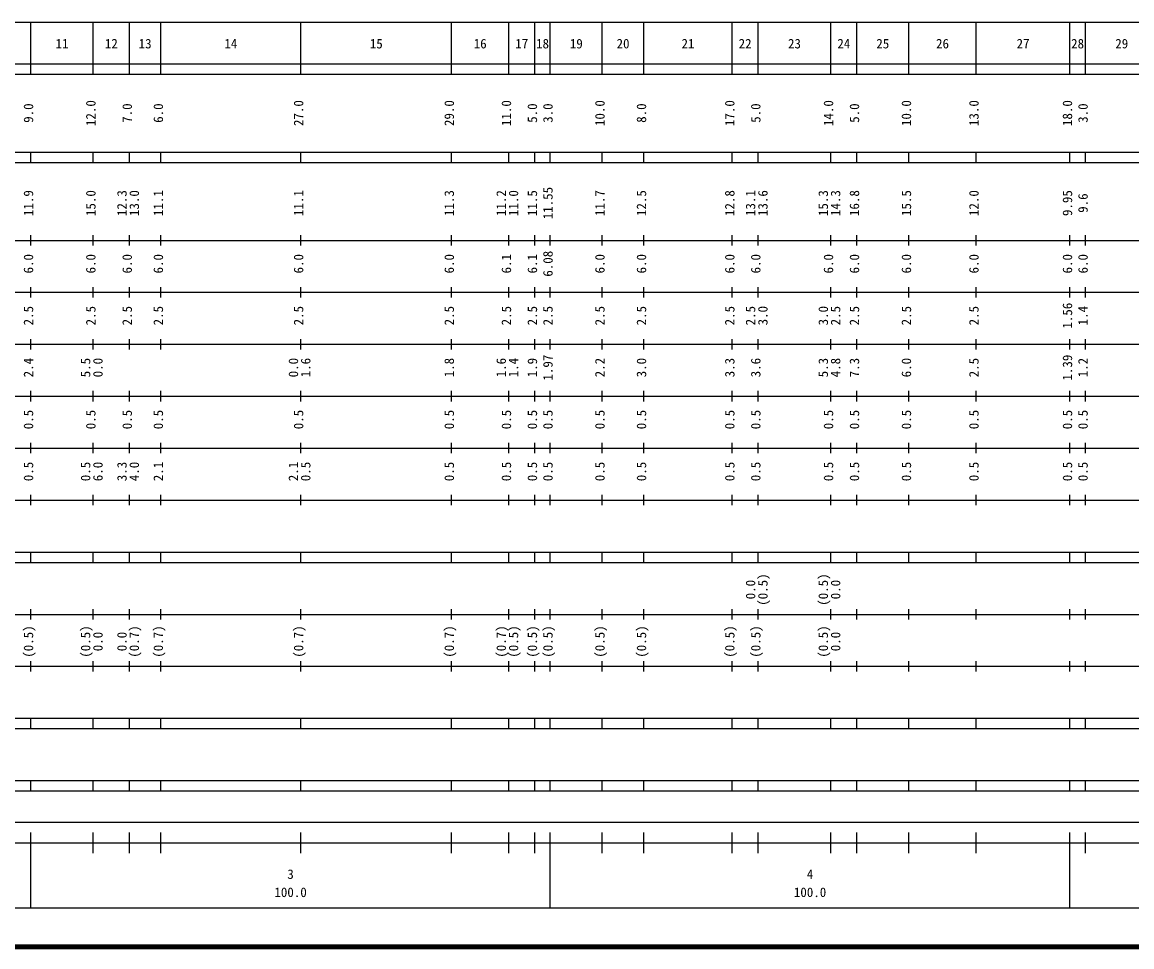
# Model space of a CAD drawing. Units: millimetres on the paper, enlarged 1000 times. Extents: x 40000 to 680000, y 20000 to 380000.
# Drawn here: x 266336 to 479936, y 20000 to 198000 of the extents above; entities that cross this region are included whole.
import ezdxf
from ezdxf.enums import TextEntityAlignment as Align

# ---------------------------------------------------------------- set-up
doc = ezdxf.new("R2010")
doc.units = ezdxf.units.MM
doc.header["$LTSCALE"] = 1000
doc.layers.add('M-TTL', color=2, linetype='Continuous', lineweight=140)
doc.layers.add('M-TTL-BAND', color=7, linetype='Continuous', lineweight=25)
doc.styles.add('ＭＳ ゴシック', font='')
doc.styles.get('ＭＳ ゴシック').set_extended_font_data('MS Gothic')

msp = doc.modelspace()

# ---------------------------------------------------------------- linework, layer by layer
at = {"layer": 'M-TTL'}
msp.add_line((40000, 20000), (680000, 20000), dxfattribs=at)
at = {"layer": 'M-TTL-BAND'}
for p, q in [((68000, 198000), (579000, 198000)), ((268000, 188000), (268000, 198000)), ((280000, 188000), (280000, 198000)), ((287000, 188000), (287000, 198000)), ((293000, 188000), (293000, 198000)), ((320000, 188000), (320000, 198000)), ((349000, 188000), (349000, 198000)), ((360000, 188000), (360000, 198000)), ((365000, 188000), (365000, 198000)), ((368000, 188000), (368000, 198000)), ((378000, 188000), (378000, 198000)), ((386000, 188000), (386000, 198000)), ((403000, 188000), (403000, 198000)), ((408000, 188000), (408000, 198000)), ((422000, 188000), (422000, 198000)), ((427000, 188000), (427000, 198000)), ((437000, 188000), (437000, 198000)), ((450000, 188000), (450000, 198000)), ((468000, 188000), (468000, 198000)), ((471000, 188000), (471000, 198000)), ((40000, 190000), (579000, 190000)), ((40000, 188000), (579000, 188000)), ((40000, 173000), (579000, 173000)), ((40000, 171000), (579000, 171000)), ((268000, 171000), (268000, 173000)), ((280000, 171000), (280000, 173000)), ((287000, 171000), (287000, 173000)), ((293000, 171000), (293000, 173000)), ((320000, 171000), (320000, 173000)), ((349000, 171000), (349000, 173000)), ((360000, 171000), (360000, 173000)), ((365000, 171000), (365000, 173000)), ((368000, 171000), (368000, 173000)), ((378000, 171000), (378000, 173000)), ((386000, 171000), (386000, 173000)), ((403000, 171000), (403000, 173000)), ((408000, 171000), (408000, 173000)), ((422000, 171000), (422000, 173000)), ((427000, 171000), (427000, 173000)), ((437000, 171000), (437000, 173000)), ((450000, 171000), (450000, 173000)), ((468000, 171000), (468000, 173000)), ((471000, 171000), (471000, 173000)), ((40000, 156000), (579000, 156000)), ((268000, 155000), (268000, 157000)), ((280000, 155000), (280000, 157000)), ((287000, 155000), (287000, 157000)), ((293000, 155000), (293000, 157000)), ((320000, 155000), (320000, 157000)), ((349000, 155000), (349000, 157000)), ((360000, 155000), (360000, 157000)), ((365000, 155000), (365000, 157000)), ((368000, 155000), (368000, 157000)), ((378000, 155000), (378000, 157000)), ((386000, 155000), (386000, 157000)), ((403000, 155000), (403000, 157000)), ((408000, 155000), (408000, 157000)), ((422000, 155000), (422000, 157000)), ((427000, 155000), (427000, 157000)), ((437000, 155000), (437000, 157000)), ((450000, 155000), (450000, 157000)), ((468000, 155000), (468000, 157000)), ((471000, 155000), (471000, 157000)), ((46000, 146000), (579000, 146000)), ((268000, 145000), (268000, 147000)), ((280000, 145000), (280000, 147000)), ((287000, 145000), (287000, 147000)), ((293000, 145000), (293000, 147000)), ((320000, 145000), (320000, 147000)), ((349000, 145000), (349000, 147000)), ((360000, 145000), (360000, 147000)), ((365000, 145000), (365000, 147000)), ((368000, 145000), (368000, 147000)), ((378000, 145000), (378000, 147000)), ((386000, 145000), (386000, 147000)), ((403000, 145000), (403000, 147000)), ((408000, 145000), (408000, 147000)), ((422000, 145000), (422000, 147000)), ((427000, 145000), (427000, 147000)), ((437000, 145000), (437000, 147000)), ((450000, 145000), (450000, 147000)), ((468000, 145000), (468000, 147000)), ((471000, 145000), (471000, 147000)), ((268000, 135000), (268000, 137000)), ((280000, 135000), (280000, 137000)), ((287000, 135000), (287000, 137000)), ((293000, 135000), (293000, 137000)), ((320000, 135000), (320000, 137000)), ((349000, 135000), (349000, 137000)), ((360000, 135000), (360000, 137000)), ((365000, 135000), (365000, 137000)), ((368000, 135000), (368000, 137000)), ((378000, 135000), (378000, 137000)), ((386000, 135000), (386000, 137000)), ((403000, 135000), (403000, 137000)), ((408000, 135000), (408000, 137000)), ((422000, 135000), (422000, 137000)), ((427000, 135000), (427000, 137000)), ((437000, 135000), (437000, 137000)), ((450000, 135000), (450000, 137000)), ((468000, 135000), (468000, 137000)), ((471000, 135000), (471000, 137000)), ((52000, 136000), (579000, 136000)), ((268000, 125000), (268000, 127000)), ((280000, 125000), (280000, 127000)), ((287000, 125000), (287000, 127000)), ((293000, 125000), (293000, 127000)), ((320000, 125000), (320000, 127000)), ((349000, 125000), (349000, 127000)), ((360000, 125000), (360000, 127000)), ((365000, 125000), (365000, 127000)), ((368000, 125000), (368000, 127000)), ((378000, 125000), (378000, 127000)), ((386000, 125000), (386000, 127000)), ((403000, 125000), (403000, 127000)), ((408000, 125000), (408000, 127000)), ((422000, 125000), (422000, 127000)), ((427000, 125000), (427000, 127000)), ((437000, 125000), (437000, 127000)), ((450000, 125000), (450000, 127000)), ((468000, 125000), (468000, 127000)), ((471000, 125000), (471000, 127000)), ((46000, 126000), (579000, 126000)), ((52000, 116000), (579000, 116000)), ((268000, 115000), (268000, 117000)), ((280000, 115000), (280000, 117000)), ((287000, 115000), (287000, 117000)), ((293000, 115000), (293000, 117000)), ((320000, 115000), (320000, 117000)), ((349000, 115000), (349000, 117000)), ((360000, 115000), (360000, 117000)), ((365000, 115000), (365000, 117000)), ((368000, 115000), (368000, 117000)), ((378000, 115000), (378000, 117000)), ((386000, 115000), (386000, 117000)), ((403000, 115000), (403000, 117000)), ((408000, 115000), (408000, 117000)), ((422000, 115000), (422000, 117000)), ((427000, 115000), (427000, 117000)), ((437000, 115000), (437000, 117000)), ((450000, 115000), (450000, 117000)), ((468000, 115000), (468000, 117000)), ((471000, 115000), (471000, 117000)), ((268000, 105000), (268000, 107000)), ((280000, 105000), (280000, 107000)), ((287000, 105000), (287000, 107000)), ((293000, 105000), (293000, 107000)), ((320000, 105000), (320000, 107000)), ((349000, 105000), (349000, 107000)), ((360000, 105000), (360000, 107000)), ((365000, 105000), (365000, 107000)), ((368000, 105000), (368000, 107000)), ((378000, 105000), (378000, 107000)), ((386000, 105000), (386000, 107000)), ((403000, 105000), (403000, 107000)), ((408000, 105000), (408000, 107000)), ((422000, 105000), (422000, 107000)), ((427000, 105000), (427000, 107000)), ((437000, 105000), (437000, 107000)), ((450000, 105000), (450000, 107000)), ((468000, 105000), (468000, 107000)), ((471000, 105000), (471000, 107000)), ((46000, 106000), (579000, 106000)), ((40000, 96000), (579000, 96000)), ((40000, 94000), (579000, 94000)), ((268000, 94000), (268000, 96000)), ((280000, 94000), (280000, 96000)), ((287000, 94000), (287000, 96000)), ((293000, 94000), (293000, 96000)), ((320000, 94000), (320000, 96000)), ((349000, 94000), (349000, 96000)), ((360000, 94000), (360000, 96000)), ((365000, 94000), (365000, 96000)), ((368000, 94000), (368000, 96000)), ((378000, 94000), (378000, 96000)), ((386000, 94000), (386000, 96000)), ((403000, 94000), (403000, 96000)), ((408000, 94000), (408000, 96000)), ((422000, 94000), (422000, 96000)), ((427000, 94000), (427000, 96000)), ((437000, 94000), (437000, 96000)), ((450000, 94000), (450000, 96000)), ((468000, 94000), (468000, 96000)), ((471000, 94000), (471000, 96000)), ((49000, 84000), (579000, 84000)), ((268000, 83000), (268000, 85000)), ((280000, 83000), (280000, 85000)), ((287000, 83000), (287000, 85000)), ((293000, 83000), (293000, 85000)), ((320000, 83000), (320000, 85000)), ((349000, 83000), (349000, 85000)), ((360000, 83000), (360000, 85000)), ((365000, 83000), (365000, 85000)), ((368000, 83000), (368000, 85000)), ((378000, 83000), (378000, 85000)), ((386000, 83000), (386000, 85000)), ((403000, 83000), (403000, 85000)), ((408000, 83000), (408000, 85000)), ((422000, 83000), (422000, 85000)), ((427000, 83000), (427000, 85000)), ((437000, 83000), (437000, 85000)), ((450000, 83000), (450000, 85000)), ((468000, 83000), (468000, 85000)), ((471000, 83000), (471000, 85000)), ((268000, 73000), (268000, 75000)), ((280000, 73000), (280000, 75000)), ((287000, 73000), (287000, 75000)), ((293000, 73000), (293000, 75000)), ((320000, 73000), (320000, 75000)), ((349000, 73000), (349000, 75000)), ((360000, 73000), (360000, 75000)), ((365000, 73000), (365000, 75000)), ((368000, 73000), (368000, 75000)), ((378000, 73000), (378000, 75000)), ((386000, 73000), (386000, 75000)), ((403000, 73000), (403000, 75000)), ((408000, 73000), (408000, 75000)), ((422000, 73000), (422000, 75000)), ((427000, 73000), (427000, 75000)), ((437000, 73000), (437000, 75000)), ((450000, 73000), (450000, 75000)), ((468000, 73000), (468000, 75000)), ((471000, 73000), (471000, 75000)), ((40000, 74000), (579000, 74000)), ((40000, 64000), (579000, 64000)), ((40000, 62000), (579000, 62000)), ((268000, 62000), (268000, 64000)), ((280000, 62000), (280000, 64000)), ((287000, 62000), (287000, 64000)), ((293000, 62000), (293000, 64000)), ((320000, 62000), (320000, 64000)), ((349000, 62000), (349000, 64000)), ((360000, 62000), (360000, 64000)), ((365000, 62000), (365000, 64000)), ((368000, 62000), (368000, 64000)), ((378000, 62000), (378000, 64000)), ((386000, 62000), (386000, 64000)), ((403000, 62000), (403000, 64000)), ((408000, 62000), (408000, 64000)), ((422000, 62000), (422000, 64000)), ((427000, 62000), (427000, 64000)), ((437000, 62000), (437000, 64000)), ((450000, 62000), (450000, 64000)), ((468000, 62000), (468000, 64000)), ((471000, 62000), (471000, 64000)), ((40000, 52000), (579000, 52000)), ((268000, 50000), (268000, 52000)), ((280000, 50000), (280000, 52000)), ((287000, 50000), (287000, 52000)), ((293000, 50000), (293000, 52000)), ((320000, 50000), (320000, 52000)), ((349000, 50000), (349000, 52000)), ((360000, 50000), (360000, 52000)), ((365000, 50000), (365000, 52000)), ((368000, 50000), (368000, 52000)), ((378000, 50000), (378000, 52000)), ((386000, 50000), (386000, 52000)), ((403000, 50000), (403000, 52000)), ((408000, 50000), (408000, 52000)), ((422000, 50000), (422000, 52000)), ((427000, 50000), (427000, 52000)), ((437000, 50000), (437000, 52000)), ((450000, 50000), (450000, 52000)), ((468000, 50000), (468000, 52000)), ((471000, 50000), (471000, 52000)), ((40000, 50000), (579000, 50000)), ((71000, 44000), (565000, 44000)), ((268000, 27500), (268000, 42000)), ((280000, 38000), (280000, 42000)), ((287000, 38000), (287000, 42000)), ((293000, 38000), (293000, 42000)), ((320000, 38000), (320000, 42000)), ((349000, 38000), (349000, 42000)), ((360000, 38000), (360000, 42000)), ((365000, 38000), (365000, 42000)), ((368000, 27500), (368000, 42000)), ((378000, 38000), (378000, 42000)), ((386000, 38000), (386000, 42000)), ((403000, 38000), (403000, 42000)), ((408000, 38000), (408000, 42000)), ((422000, 38000), (422000, 42000)), ((427000, 38000), (427000, 42000)), ((437000, 38000), (437000, 42000)), ((450000, 38000), (450000, 42000)), ((468000, 27500), (468000, 42000)), ((471000, 38000), (471000, 42000)), ((40000, 40000), (579000, 40000)), ((68000, 27500), (579000, 27500))]:
    msp.add_line(p, q, dxfattribs=at)

# ---------------------------------------------------------------- texts
at = {"layer": 'M-TTL-BAND', "style": 'ＭＳ ゴシック'}
for s, p in [('11', (274000, 192405)), ('12', (283500, 192405)), ('13', (290000, 192405)), ('14', (306500, 192405)), ('15', (334500, 192405)), ('16', (354500, 192405)), ('17', (362500, 192405)), ('18', (366500, 192405)), ('19', (373000, 192405)), ('20', (382000, 192405)), ('21', (394500, 192405)), ('22', (405500, 192405)), ('23', (415000, 192405)), ('24', (424500, 192405)), ('25', (432000, 192405)), ('26', (443500, 192405)), ('27', (459000, 192405)), ('28', (469500, 192405)), ('29', (478000, 192405)), ('3', (318000, 32523)), ('4', (418000, 32523)), ('100.0', (318000, 29033)), ('100.0', (418000, 29033))]:
    msp.add_text(s, height=1833, dxfattribs=at).set_placement(p, align=Align.BOTTOM_CENTER)
for s, p in [('9.0', (269000, 180500)), ('12.0', (281000, 180500)), ('7.0', (288000, 180500)), ('6.0', (294000, 180500)), ('27.0', (321000, 180500)), ('29.0', (350000, 180500)), ('11.0', (361000, 180500)), ('5.0', (366000, 180500)), ('3.0', (369000, 180500)), ('10.0', (379000, 180500)), ('8.0', (387000, 180500)), ('17.0', (404000, 180500)), ('5.0', (409000, 180500)), ('14.0', (423000, 180500)), ('5.0', (428000, 180500)), ('10.0', (438000, 180500)), ('13.0', (451000, 180500)), ('18.0', (469000, 180500)), ('3.0', (472000, 180500)), ('11.9', (269000, 163174)), ('15.0', (281000, 163174)), ('12.3', (287000, 163174)), ('13.0', (289370, 163174)), ('11.1', (294000, 163174)), ('11.1', (321000, 163174)), ('11.3', (350000, 163174)), ('11.2', (360000, 163174)), ('11.0', (362370, 163174)), ('11.5', (366000, 163174)), ('11.55', (369000, 163174)), ('11.7', (379000, 163174)), ('12.5', (387000, 163174)), ('12.8', (404000, 163174)), ('13.1', (408000, 163174)), ('13.6', (410370, 163174)), ('15.3', (422000, 163174)), ('14.3', (424370, 163174)), ('16.8', (428000, 163174)), ('15.5', (438000, 163174)), ('12.0', (451000, 163174)), ('9.95', (469000, 163174)), ('9.6', (472000, 163174)), ('6.08', (369000, 151500)), ('6.0', (269000, 151500)), ('6.0', (281000, 151500)), ('6.0', (288000, 151500)), ('6.0', (294000, 151500)), ('6.0', (321000, 151500)), ('6.0', (350000, 151500)), ('6.1', (361000, 151500)), ('6.1', (366000, 151500)), ('6.0', (379000, 151500)), ('6.0', (387000, 151500)), ('6.0', (404000, 151500)), ('6.0', (409000, 151500)), ('6.0', (423000, 151500)), ('6.0', (428000, 151500)), ('6.0', (438000, 151500)), ('6.0', (451000, 151500)), ('6.0', (469000, 151500)), ('6.0', (472000, 151500)), ('2.5', (269000, 141500)), ('2.5', (281000, 141500)), ('2.5', (288000, 141500)), ('2.5', (294000, 141500)), ('2.5', (321000, 141500)), ('2.5', (350000, 141500)), ('2.5', (361000, 141500)), ('2.5', (366000, 141500)), ('2.5', (369000, 141500)), ('2.5', (379000, 141500)), ('2.5', (387000, 141500)), ('2.5', (404000, 141500)), ('2.5', (408000, 141500)), ('3.0', (410370, 141500)), ('3.0', (422000, 141500)), ('2.5', (424370, 141500)), ('2.5', (428000, 141500)), ('2.5', (438000, 141500)), ('2.5', (451000, 141500)), ('1.56', (469000, 141500)), ('1.4', (472000, 141500)), ('2.4', (269000, 131500)), ('5.5', (280000, 131500)), ('0.0', (282370, 131500)), ('0.0', (320000, 131500)), ('1.6', (322370, 131500)), ('1.8', (350000, 131500)), ('1.6', (360000, 131500)), ('1.4', (362370, 131500)), ('1.9', (366000, 131500)), ('1.97', (369000, 131500)), ('2.2', (379000, 131500)), ('3.0', (387000, 131500)), ('3.3', (404000, 131500)), ('3.6', (409000, 131500)), ('5.3', (422000, 131500)), ('4.8', (424370, 131500)), ('7.3', (428000, 131500)), ('6.0', (438000, 131500)), ('2.5', (451000, 131500)), ('1.39', (469000, 131500)), ('1.2', (472000, 131500)), ('0.5', (269000, 121500)), ('0.5', (281000, 121500)), ('0.5', (288000, 121500)), ('0.5', (294000, 121500)), ('0.5', (321000, 121500)), ('0.5', (350000, 121500)), ('0.5', (361000, 121500)), ('0.5', (366000, 121500)), ('0.5', (369000, 121500)), ('0.5', (379000, 121500)), ('0.5', (387000, 121500)), ('0.5', (404000, 121500)), ('0.5', (409000, 121500)), ('0.5', (423000, 121500)), ('0.5', (428000, 121500)), ('0.5', (438000, 121500)), ('0.5', (451000, 121500)), ('0.5', (469000, 121500)), ('0.5', (472000, 121500)), ('0.5', (269000, 111500)), ('0.5', (280000, 111500)), ('6.0', (282370, 111500)), ('3.3', (287000, 111500)), ('4.0', (289370, 111500)), ('2.1', (294000, 111500)), ('2.1', (320000, 111500)), ('0.5', (322370, 111500)), ('0.5', (350000, 111500)), ('0.5', (361000, 111500)), ('0.5', (366000, 111500)), ('0.5', (369000, 111500)), ('0.5', (379000, 111500)), ('0.5', (387000, 111500)), ('0.5', (404000, 111500)), ('0.5', (409000, 111500)), ('0.5', (423000, 111500)), ('0.5', (428000, 111500)), ('0.5', (438000, 111500)), ('0.5', (451000, 111500)), ('0.5', (469000, 111500)), ('0.5', (472000, 111500)), ('0.0', (408000, 88764)), ('(0.5)', (410370, 88764)), ('(0.5)', (422000, 88764)), ('0.0', (424370, 88764)), ('(0.5)', (269000, 78764)), ('(0.5)', (280000, 78764)), ('(0.7)', (289370, 78764)), ('(0.7)', (294000, 78764)), ('(0.7)', (321000, 78764)), ('(0.7)', (350000, 78764)), ('(0.7)', (360000, 78764)), ('(0.5)', (362370, 78764)), ('(0.5)', (366000, 78764)), ('(0.5)', (369000, 78764)), ('(0.5)', (379000, 78764)), ('(0.5)', (387000, 78764)), ('(0.5)', (404000, 78764)), ('(0.5)', (409000, 78764)), ('(0.5)', (422000, 78764)), ('0.0', (282370, 78764)), ('0.0', (287000, 78764)), ('0.0', (424370, 78764))]:
    msp.add_text(s, height=1833, rotation=90, dxfattribs=at).set_placement(p, align=Align.BOTTOM_CENTER)

doc.saveas('drawing.dxf')
